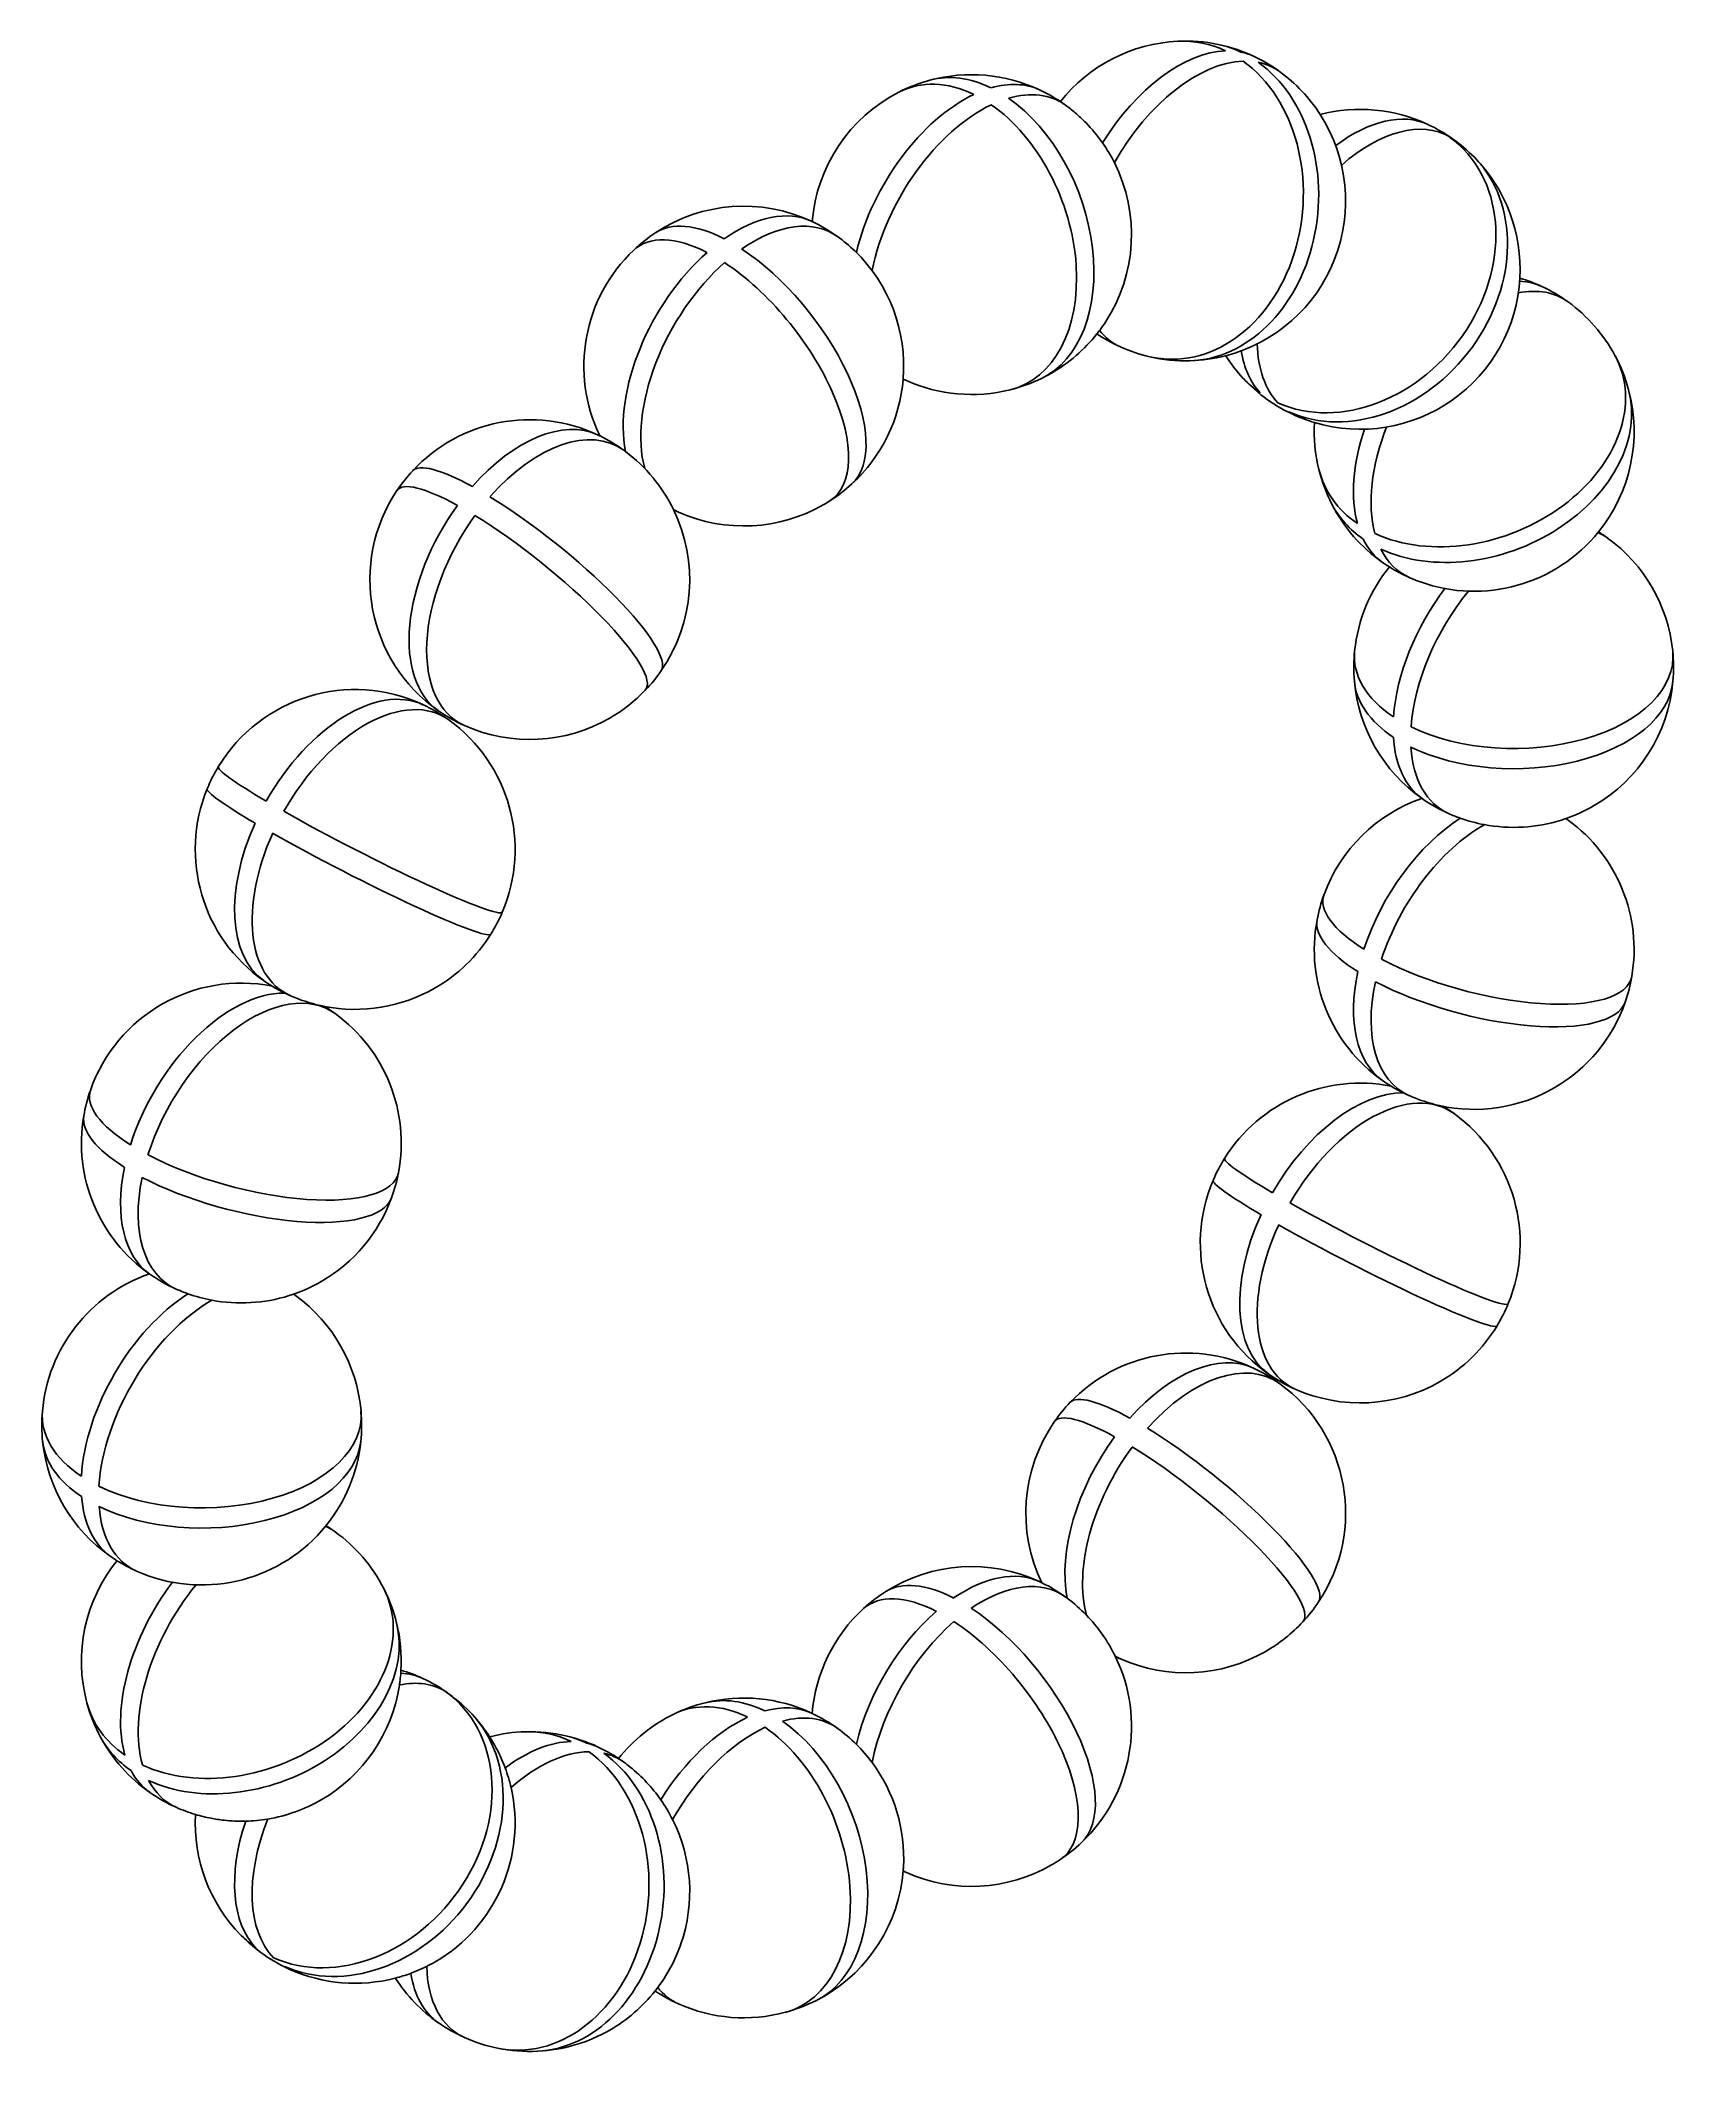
# Model space of a CAD drawing. Extents: x 0.06 to 1.13, y 4.79 to 6.11.
import ezdxf

# ---------------------------------------------------------------- set-up
doc = ezdxf.new("R2010")
doc.units = 0
doc.header["$LTSCALE"] = 0.5
doc.header["$MEASUREMENT"] = 0
doc.layers.add('VISIBLE', color=7, linetype='CONTINUOUS')

msp = doc.modelspace()

# ---------------------------------------------------------------- linework, layer by layer
at = {"layer": 'VISIBLE'}
for centre, start, end in [((0.8101, 6.0018), 92.806, 141.6748), ((0.8101, 6.0018), 78.34, 92.806), ((0.8101, 6.0018), 64.9319, 78.34), ((0.8101, 6.0018), 54.0522, 64.9319), ((0.6707, 5.9799), 105.0748, 117.028), ((0.6707, 5.9799), 64.9319, 105.0748), ((0.8101, 6.0018), 32.7362, 54.0522), ((0.6707, 5.9799), 117.028, 175.3501), ((0.6707, 5.9799), 56.2648, 64.9319), ((0.6707, 5.9799), 54.0522, 56.2648), ((0.6707, 5.9799), 49.613, 54.0522), ((0.6707, 5.9799), 44.4291, 49.613), ((0.6707, 5.9799), 35.0375, 44.4291), ((0.8101, 6.0018), 284.4973, 32.7362), ((0.9237, 5.9573), 64.9319, 104.4973), ((0.9237, 5.9573), 44.4525, 64.9319), ((0.6707, 5.9799), 26.7523, 35.0375), ((0.6707, 5.9799), 327.0242, 26.7523), ((0.9237, 5.9573), 356.8289, 44.4525), ((0.5224, 5.8943), 64.9319, 123.4315), ((0.5224, 5.8943), 64.6499, 64.9319), ((0.5224, 5.8943), 54.0522, 64.6499), ((0.5224, 5.8943), 123.4315, 133.4832), ((0.5224, 5.8943), 46.0711, 54.0522), ((0.5224, 5.8943), 133.4832, 205.9845), ((0.5224, 5.8943), 355.3501, 46.0711), ((0.9237, 5.9573), 253.3789, 356.8289), ((0.9979, 5.8518), 64.9319, 73.3789), ((0.9979, 5.8518), 54.0522, 64.9319), ((0.9979, 5.8518), 28.2997, 54.0522), ((0.6707, 5.9799), 323.4522, 327.0242), ((0.6707, 5.9799), 300, 321.5887), ((0.6707, 5.9799), 321.5887, 323.1761), ((0.8101, 6.0018), 236.2648, 245.9478), ((0.6707, 5.9799), 323.1761, 323.4522), ((0.8101, 6.0018), 245.9478, 256.9862), ((0.8101, 6.0018), 256.9862, 271.4521), ((0.8101, 6.0018), 271.4521, 284.4973), ((0.9237, 5.9573), 212.7362, 223.0202), ((0.9979, 5.8518), 15.0828, 28.2997), ((0.5224, 5.8943), 312.545, 355.3501), ((0.6707, 5.9799), 244.6499, 245.9478), ((0.6707, 5.9799), 245.9478, 283.958), ((0.6707, 5.9799), 283.958, 295.9112), ((0.6707, 5.9799), 295.9112, 300), ((0.9237, 5.9573), 223.0202, 245.9478), ((0.9979, 5.8518), 321.0027, 15.0828), ((0.3831, 5.7553), 64.9319, 137.0876), ((0.9237, 5.9573), 245.9478, 253.3789), ((0.9979, 5.8518), 176.8289, 193.8469), ((0.3831, 5.7553), 63.9103, 64.9319), ((0.3831, 5.7553), 54.0522, 63.9103), ((0.3831, 5.7553), 53.2415, 54.0522), ((0.3831, 5.7553), 25.9536, 53.2415), ((0.9979, 5.8518), 193.8469, 207.0638), ((0.3831, 5.7553), 146.1719, 235.0681), ((0.3831, 5.7553), 137.0876, 146.1719), ((0.5224, 5.8943), 302.4933, 312.545), ((0.3831, 5.7553), 325.3244, 25.9536), ((0.5224, 5.8943), 243.9103, 245.9478), ((0.5224, 5.8943), 245.9478, 300), ((0.5224, 5.8943), 300, 302.4933), ((0.9979, 5.8518), 207.0638, 235.0681), ((0.9979, 5.8518), 250.3775, 321.0027), ((1.0236, 5.6981), 54.0522, 58.0113), ((1.0236, 5.6981), 5.9478, 54.0522), ((1.0236, 5.6981), 140.8482, 174.0522), ((0.9979, 5.8518), 235.0681, 238.0113), ((0.9979, 5.8518), 238.0113, 245.9478), ((0.9979, 5.8518), 245.9478, 250.3775), ((1.0236, 5.6981), 174.0522, 184.9319), ((1.0236, 5.6981), 355.0681, 5.9478), ((0.3831, 5.7553), 316.2401, 325.3244), ((0.2694, 5.5796), 64.9319, 148.8561), ((0.3831, 5.7553), 300, 316.2401), ((1.0236, 5.6981), 184.9319, 235.0681), ((1.0236, 5.6981), 300, 355.0681), ((0.2694, 5.5796), 54.0522, 64.9319), ((0.3831, 5.7553), 235.0681, 245.9478), ((0.2694, 5.5796), 336.9271, 54.0522), ((0.3831, 5.7553), 245.9478, 300), ((0.2694, 5.5796), 148.8561, 157.7575), ((0.2694, 5.5796), 157.7575, 235.0681), ((0.9979, 5.5145), 109.112, 159.8961), ((1.0236, 5.6981), 235.0681, 245.9478), ((1.0236, 5.6981), 245.9478, 250.4802), ((1.0236, 5.6981), 289.1126, 300), ((1.0236, 5.6981), 250.4802, 259.3294), ((1.0236, 5.6981), 259.3294, 287.375), ((1.0236, 5.6981), 287.375, 289.1126), ((0.9979, 5.5145), 54.0522, 54.911), ((0.9979, 5.5145), 350.24, 54.0522), ((0.9979, 5.5145), 159.8961, 169.3572), ((0.2694, 5.5796), 328.0258, 336.9271), ((0.2694, 5.5796), 300, 328.0258), ((0.9979, 5.5145), 169.3572, 235.0681), ((0.1953, 5.3885), 78.806, 160.7789), ((0.2694, 5.5796), 235.0681, 238.782), ((0.2694, 5.5796), 238.782, 243.7565), ((0.2694, 5.5796), 243.7565, 245.9478), ((0.2694, 5.5796), 245.9478, 257.4973), ((0.2694, 5.5796), 258.806, 300), ((0.9979, 5.5145), 340.7789, 350.24), ((0.2694, 5.5796), 257.4973, 258.806), ((0.1953, 5.3885), 54.0522, 58.782), ((0.1953, 5.3885), 349.3572, 54.0522), ((0.9979, 5.5145), 300, 340.7789), ((0.1953, 5.3885), 160.7789, 170.24), ((0.9237, 5.3234), 78.806, 148.0258), ((0.9979, 5.5145), 235.0681, 238.782), ((0.9979, 5.5145), 238.782, 243.7565), ((0.9979, 5.5145), 243.7565, 245.9478), ((0.9979, 5.5145), 245.9478, 257.4973), ((0.9979, 5.5145), 257.4973, 300), ((0.1953, 5.3885), 170.24, 235.0681), ((0.9237, 5.3234), 54.0522, 58.782), ((0.9237, 5.3234), 337.7575, 54.0522), ((0.1953, 5.3885), 339.8961, 349.3572), ((0.9237, 5.3234), 148.0258, 156.9271), ((0.9237, 5.3234), 156.9271, 235.0681), ((0.1953, 5.3885), 300, 339.8961), ((0.1695, 5.2049), 109.112, 175.0681), ((0.1953, 5.3885), 235.0681, 245.9478), ((0.1953, 5.3885), 245.9478, 250.4802), ((0.1953, 5.3885), 250.4802, 259.3294), ((0.1953, 5.3885), 259.3294, 287.375), ((0.1953, 5.3885), 287.375, 289.0964), ((0.1953, 5.3885), 289.0964, 300), ((0.1695, 5.2049), 54.0522, 54.911), ((0.1695, 5.2049), 4.9319, 54.0522), ((0.9237, 5.3234), 328.8561, 337.7575), ((0.9237, 5.3234), 300, 328.8561), ((0.8101, 5.1477), 64.9319, 136.2401), ((0.8101, 5.1477), 54.0522, 64.9319), ((0.9237, 5.3234), 235.0681, 245.9478), ((0.8101, 5.1477), 326.1719, 54.0522), ((0.9237, 5.3234), 245.9478, 300), ((0.1695, 5.2049), 175.0681, 185.9478), ((0.1695, 5.2049), 354.0522, 4.9319), ((0.8101, 5.1477), 136.2401, 145.3244), ((0.8101, 5.1477), 145.3244, 205.9845), ((0.1695, 5.2049), 185.9478, 235.0681), ((0.1695, 5.2049), 321.0027, 354.0522), ((0.1695, 5.2049), 248.5187, 321.0027), ((0.1953, 5.0511), 54.0522, 58.0113), ((0.1953, 5.0511), 27.0638, 54.0522), ((0.1953, 5.0511), 140.8482, 195.0828), ((0.1695, 5.2049), 235.0681, 238.0113), ((0.1695, 5.2049), 238.0113, 245.9478), ((0.1695, 5.2049), 245.9478, 248.5187), ((0.6707, 5.0087), 64.9319, 122.4933), ((0.6707, 5.0087), 63.9103, 64.9319), ((0.1953, 5.0511), 13.8469, 27.0638), ((0.6707, 5.0087), 122.4933, 132.545), ((0.6707, 5.0087), 54.0522, 63.9103), ((0.6707, 5.0087), 53.2415, 54.0522), ((0.6707, 5.0087), 44.037, 53.2415), ((0.8101, 5.1477), 317.0876, 326.1719), ((0.6707, 5.0087), 132.545, 175.3501), ((0.6707, 5.0087), 27.6, 44.037), ((0.8101, 5.1477), 300, 317.0876), ((0.1953, 5.0511), 356.8289, 13.8469), ((0.6707, 5.0087), 313.4832, 26.0837), ((0.6707, 5.0087), 26.0837, 27.6), ((0.8101, 5.1477), 243.9103, 245.9478), ((0.8101, 5.1477), 245.9478, 300), ((0.1953, 5.0511), 351.4397, 353.1937), ((0.1953, 5.0511), 353.1937, 355.9205), ((0.1953, 5.0511), 355.9205, 356.8289), ((0.2694, 4.9456), 64.9319, 73.3789), ((0.2694, 4.9456), 43.0202, 64.9319), ((0.1953, 5.0511), 195.0828, 208.2997), ((0.1953, 5.0511), 300, 351.4397), ((0.5224, 4.9231), 103.958, 115.9112), ((0.5224, 4.9231), 64.9319, 103.958), ((0.2694, 4.9456), 32.7362, 43.0202), ((0.5224, 4.9231), 115.9112, 141.5887), ((0.5224, 4.9231), 64.6499, 64.9319), ((0.5224, 4.9231), 54.0522, 64.6499), ((0.1953, 5.0511), 208.2997, 235.0681), ((0.3831, 4.9012), 91.4521, 104.4973), ((0.2694, 4.9456), 31.9043, 32.7362), ((0.2694, 4.9456), 29.1627, 31.9043), ((0.3831, 4.9012), 76.9862, 91.4521), ((0.3831, 4.9012), 64.9319, 76.9862), ((0.5224, 4.9231), 45.3121, 54.0522), ((0.2694, 4.9456), 20.2946, 29.1627), ((0.3831, 4.9012), 56.2648, 64.9319), ((0.3831, 4.9012), 54.0522, 56.2648), ((0.3831, 4.9012), 51.109, 54.0522), ((0.5224, 4.9231), 36.6463, 45.3121), ((0.5224, 4.9231), 356.8591, 36.6463), ((0.2694, 4.9456), 12.9238, 20.2946), ((0.3831, 4.9012), 35.0375, 51.109), ((0.1953, 5.0511), 235.0681, 245.9478), ((0.1953, 5.0511), 279.4925, 300), ((0.2694, 4.9456), 300, 12.9238), ((0.3831, 4.9012), 26.7523, 35.0375), ((0.1953, 5.0511), 245.9478, 253.3789), ((0.2694, 4.9456), 176.8289, 224.4525), ((0.1953, 5.0511), 253.3789, 259.0997), ((0.1953, 5.0511), 259.0997, 263.7916), ((0.1953, 5.0511), 263.7916, 271.5395), ((0.1953, 5.0511), 271.5395, 279.4925), ((0.3831, 4.9012), 340.9114, 26.7523), ((0.6707, 5.0087), 303.4315, 313.4832), ((0.6707, 5.0087), 300, 303.4315), ((0.5224, 4.9231), 300, 355.3819), ((0.5224, 4.9231), 355.3819, 356.8591), ((0.6707, 5.0087), 244.6499, 245.9478), ((0.6707, 5.0087), 245.9478, 300), ((0.2694, 4.9456), 224.4525, 245.9478), ((0.3831, 4.9012), 333.5812, 340.9114), ((0.2694, 4.9456), 296.5589, 300), ((0.3831, 4.9012), 323.1761, 333.5812), ((0.2694, 4.9456), 245.9478, 284.4973), ((0.2694, 4.9456), 284.4973, 290.2848), ((0.3831, 4.9012), 212.7362, 235.0681), ((0.2694, 4.9456), 290.2848, 290.8025), ((0.2694, 4.9456), 290.8025, 295.6908), ((0.2694, 4.9456), 295.6908, 296.5589), ((0.3831, 4.9012), 300, 321.5887), ((0.3831, 4.9012), 321.5887, 323.1761), ((0.5224, 4.9231), 236.2648, 245.9478), ((0.5224, 4.9231), 245.9478, 285.0748), ((0.5224, 4.9231), 285.0748, 297.028), ((0.5224, 4.9231), 297.028, 300), ((0.3831, 4.9012), 235.0681, 245.9478), ((0.3831, 4.9012), 245.9478, 258.34), ((0.3831, 4.9012), 272.806, 300), ((0.3831, 4.9012), 258.34, 272.806)]:
    msp.add_arc(centre, 0.1041, start, end, dxfattribs=at)
for centre, major_axis, ratio, start_param, end_param in [((0.8047, 6.0023), (-0.0092, -0.1033), 0.788675, 2.86122, 3.250734), ((0.8047, 6.0023), (-0.0092, -0.1033), 0.788675, 2.86122, 3.250734), ((0.8163, 5.9982), (0.0519, 0.0898), 0.57735, 0.346814, 1.586141), ((0.8163, 5.9982), (0.0519, 0.0898), 0.57735, 0.346814, 1.586141), ((0.8047, 6.0023), (-0.0092, -0.1033), 0.788675, 6.174044, 8.988884), ((0.8047, 6.0023), (-0.0092, -0.1033), 0.788675, 6.174044, 8.988884), ((0.8163, 5.9982), (0.0519, 0.0898), 0.57735, 6.223107, 6.474478), ((0.8163, 5.9982), (0.0519, 0.0898), 0.57735, 6.223107, 6.474478), ((0.6646, 5.9776), (0.0363, -0.0972), 0.668835, 2.530591, 3.218061), ((0.6646, 5.9776), (0.0363, -0.0972), 0.668835, 2.530591, 3.218061), ((0.677, 5.9763), (0.0519, 0.0898), 0.57735, 0.69588, 2.10436), ((0.677, 5.9763), (0.0519, 0.0898), 0.57735, 0.69588, 2.10436), ((0.6646, 5.9776), (0.0363, -0.0972), 0.668835, 6.206717, 8.658255), ((0.6646, 5.9776), (0.0363, -0.0972), 0.668835, 6.206717, 8.658255), ((0.677, 5.9763), (0.0519, 0.0898), 0.57735, 6.223107, 6.823543), ((0.677, 5.9763), (0.0519, 0.0898), 0.57735, 6.223107, 6.823543), ((0.93, 5.9538), (0.0519, 0.0898), 0.57735, 6.280933, 7.322024), ((0.93, 5.9538), (0.0519, 0.0898), 0.57735, 6.280933, 7.322024), ((0.9197, 5.9605), (-0.0647, -0.081), 0.81339, 0.207653, 3.179216), ((0.9197, 5.9605), (-0.0647, -0.081), 0.81339, 0.207653, 3.179216), ((0.5287, 5.8907), (0.0519, 0.0898), 0.57735, 6.223107, 7.172609), ((0.5287, 5.8907), (0.0519, 0.0898), 0.57735, 6.223107, 7.172609), ((0.5163, 5.8895), (0.0638, -0.0817), 0.468323, 2.353421, 3.186615), ((0.5163, 5.8895), (0.0638, -0.0817), 0.468323, 2.353421, 3.186615), ((0.5287, 5.8907), (0.0519, 0.0898), 0.57735, 1.044946, 2.621814), ((0.5287, 5.8907), (0.0519, 0.0898), 0.57735, 1.044946, 2.621814), ((0.5163, 5.8895), (0.0638, -0.0817), 0.468323, 6.238163, 8.481085), ((0.5163, 5.8895), (0.0638, -0.0817), 0.468323, 6.238163, 8.481085), ((1.0041, 5.8483), (0.0519, 0.0898), 0.57735, 6.223107, 6.756095), ((1.0041, 5.8483), (0.0519, 0.0898), 0.57735, 6.223107, 6.756095), ((0.8163, 5.9982), (0.0519, 0.0898), 0.57735, 2.912656, 3.201671), ((0.8163, 5.9982), (0.0519, 0.0898), 0.57735, 2.912656, 3.201671), ((0.93, 5.9538), (0.0519, 0.0898), 0.57735, 2.388121, 2.969312), ((0.93, 5.9538), (0.0519, 0.0898), 0.57735, 2.388121, 2.969312), ((0.9958, 5.8574), (-0.0968, -0.0373), 0.739997, 0.623721, 3.235148), ((0.9958, 5.8574), (-0.0968, -0.0373), 0.739997, 0.623721, 3.235148), ((0.677, 5.9763), (0.0519, 0.0898), 0.57735, 3.162015, 3.201671), ((0.677, 5.9763), (0.0519, 0.0898), 0.57735, 3.162015, 3.201671), ((0.9197, 5.9605), (-0.0647, -0.081), 0.81339, 6.164176, 6.335317), ((0.9197, 5.9605), (-0.0647, -0.081), 0.81339, 6.164176, 6.335317), ((0.3893, 5.7517), (0.0519, 0.0898), 0.57735, 6.223107, 7.521675), ((0.3893, 5.7517), (0.0519, 0.0898), 0.57735, 6.223107, 7.521675), ((0.93, 5.9538), (0.0519, 0.0898), 0.57735, 3.124833, 3.201671), ((0.93, 5.9538), (0.0519, 0.0898), 0.57735, 3.124833, 3.201671), ((1.0041, 5.8483), (0.0519, 0.0898), 0.57735, 1.824586, 2.620246), ((1.0041, 5.8483), (0.0519, 0.0898), 0.57735, 1.824586, 2.620246), ((0.9958, 5.8574), (-0.0968, -0.0373), 0.739997, 6.18963, 6.751385), ((0.9958, 5.8574), (-0.0968, -0.0373), 0.739997, 6.18963, 6.751385), ((0.3777, 5.7486), (0.0808, -0.065), 0.211325, 2.273218, 3.159952), ((0.3777, 5.7486), (0.0808, -0.065), 0.211325, 2.273218, 3.159952), ((0.5287, 5.8907), (0.0519, 0.0898), 0.57735, 3.136777, 3.201671), ((0.5287, 5.8907), (0.0519, 0.0898), 0.57735, 3.136777, 3.201671), ((0.3893, 5.7517), (0.0519, 0.0898), 0.57735, 1.394011, 3.201671), ((0.3893, 5.7517), (0.0519, 0.0898), 0.57735, 1.394011, 3.201671), ((0.3777, 5.7486), (0.0808, -0.065), 0.211325, 6.264826, 8.400881), ((0.3777, 5.7486), (0.0808, -0.065), 0.211325, 6.264826, 8.400881), ((1.0041, 5.8483), (0.0519, 0.0898), 0.57735, 2.775767, 3.201671), ((1.0041, 5.8483), (0.0519, 0.0898), 0.57735, 2.775767, 3.201671), ((1.0299, 5.6945), (0.0519, 0.0898), 0.57735, 6.223107, 6.34434), ((1.0299, 5.6945), (0.0519, 0.0898), 0.57735, 6.223107, 6.34434), ((1.0299, 5.6945), (0.0519, 0.0898), 0.57735, 1.293853, 2.27118), ((1.0299, 5.6945), (0.0519, 0.0898), 0.57735, 1.293853, 2.27118), ((1.0236, 5.7052), (-0.1037, 0), 0.57735, 6.223107, 6.998076), ((1.0236, 5.7052), (-0.1037, 0), 0.57735, 6.223107, 6.998076), ((1.0236, 5.7052), (-0.1037, 0), 0.57735, 0.870413, 3.201671), ((1.0236, 5.7052), (-0.1037, 0), 0.57735, 0.870413, 3.201671), ((0.2757, 5.576), (0.0519, 0.0898), 0.57735, 6.223107, 7.870741), ((0.2757, 5.576), (0.0519, 0.0898), 0.57735, 6.223107, 7.870741), ((1.0299, 5.6945), (0.0519, 0.0898), 0.57735, 2.426702, 3.201671), ((1.0299, 5.6945), (0.0519, 0.0898), 0.57735, 2.426702, 3.201671), ((0.2728, 5.5861), (-0.0924, 0.0473), 0.071162, 6.278165, 7.166276), ((0.2728, 5.5861), (-0.0924, 0.0473), 0.071162, 6.278165, 7.166276), ((0.2728, 5.5861), (-0.0924, 0.0473), 0.071162, 1.038437, 3.146613), ((0.2728, 5.5861), (-0.0924, 0.0473), 0.071162, 1.038437, 3.146613), ((0.2757, 5.576), (0.0519, 0.0898), 0.57735, 1.743077, 3.201671), ((0.2757, 5.576), (0.0519, 0.0898), 0.57735, 1.743077, 3.201671), ((1.0041, 5.5109), (0.0519, 0.0898), 0.57735, 0.781943, 1.922114), ((1.0041, 5.5109), (0.0519, 0.0898), 0.57735, 0.781943, 1.922114), ((1.0041, 5.5109), (0.0519, 0.0898), 0.57735, 6.223107, 6.24939), ((1.0041, 5.5109), (0.0519, 0.0898), 0.57735, 6.223107, 6.24939), ((1, 5.5225), (-0.1002, 0.0267), 0.345066, 6.251962, 7.12092), ((1, 5.5225), (-0.1002, 0.0267), 0.345066, 6.251962, 7.12092), ((1, 5.5225), (-0.1002, 0.0267), 0.345066, 0.993256, 3.172816), ((1, 5.5225), (-0.1002, 0.0267), 0.345066, 0.993256, 3.172816), ((0.2015, 5.3849), (0.0519, 0.0898), 0.57735, 6.223107, 8.219807), ((0.2015, 5.3849), (0.0519, 0.0898), 0.57735, 6.223107, 8.219807), ((1.0041, 5.5109), (0.0519, 0.0898), 0.57735, 2.077636, 3.201671), ((1.0041, 5.5109), (0.0519, 0.0898), 0.57735, 2.077636, 3.201671), ((0.1971, 5.3951), (-0.1003, 0.0268), 0.345066, 6.257311, 7.120999), ((0.1971, 5.3951), (-0.1003, 0.0268), 0.345066, 6.257311, 7.120999), ((0.93, 5.3198), (0.0519, 0.0898), 0.57735, 6.223107, 7.856234), ((0.93, 5.3198), (0.0519, 0.0898), 0.57735, 6.223107, 7.856234), ((0.1971, 5.3951), (-0.1003, 0.0268), 0.345066, 0.993161, 3.167467), ((0.1971, 5.3951), (-0.1003, 0.0268), 0.345066, 0.993161, 3.167467), ((0.2015, 5.3849), (0.0519, 0.0898), 0.57735, 2.092143, 3.201671), ((0.2015, 5.3849), (0.0519, 0.0898), 0.57735, 2.092143, 3.201671), ((0.9277, 5.3312), (-0.0923, 0.0473), 0.071162, 6.277127, 7.166196), ((0.9277, 5.3312), (-0.0923, 0.0473), 0.071162, 6.277127, 7.166196), ((0.9277, 5.3312), (-0.0923, 0.0473), 0.071162, 1.038533, 3.147651), ((0.9277, 5.3312), (-0.0923, 0.0473), 0.071162, 1.038533, 3.147651), ((0.93, 5.3198), (0.0519, 0.0898), 0.57735, 1.72857, 3.201671), ((0.93, 5.3198), (0.0519, 0.0898), 0.57735, 1.72857, 3.201671), ((0.1758, 5.2013), (0.0519, 0.0898), 0.57735, 6.223107, 6.24939), ((0.1758, 5.2013), (0.0519, 0.0898), 0.57735, 6.223107, 6.24939), ((0.1758, 5.2013), (0.0519, 0.0898), 0.57735, 0.781943, 2.285687), ((0.1758, 5.2013), (0.0519, 0.0898), 0.57735, 0.781943, 2.285687), ((0.8163, 5.1441), (0.0519, 0.0898), 0.57735, 6.223107, 7.507168), ((0.8163, 5.1441), (0.0519, 0.0898), 0.57735, 6.223107, 7.507168), ((0.1695, 5.2109), (-0.1038, 0), 0.57735, 6.233406, 6.998156), ((0.1695, 5.2109), (-0.1038, 0), 0.57735, 6.233406, 6.998156), ((0.1695, 5.2109), (-0.1038, 0), 0.57735, 0.870317, 3.191372), ((0.1695, 5.2109), (-0.1038, 0), 0.57735, 0.870317, 3.191372), ((0.8056, 5.1422), (0.0809, -0.0651), 0.211325, 2.273138, 3.156808), ((0.8056, 5.1422), (0.0809, -0.0651), 0.211325, 2.273138, 3.156808), ((0.8163, 5.1441), (0.0519, 0.0898), 0.57735, 1.379504, 2.621814), ((0.8163, 5.1441), (0.0519, 0.0898), 0.57735, 1.379504, 2.621814), ((0.8056, 5.1422), (0.0809, -0.0651), 0.211325, 6.26797, 8.400977), ((0.8056, 5.1422), (0.0809, -0.0651), 0.211325, 6.26797, 8.400977), ((0.1758, 5.2013), (0.0519, 0.0898), 0.57735, 2.441209, 3.201671), ((0.1758, 5.2013), (0.0519, 0.0898), 0.57735, 2.441209, 3.201671), ((0.2015, 5.0476), (0.0519, 0.0898), 0.57735, 6.223107, 6.34434), ((0.2015, 5.0476), (0.0519, 0.0898), 0.57735, 6.223107, 6.34434), ((0.677, 5.0051), (0.0519, 0.0898), 0.57735, 6.223107, 7.158102), ((0.677, 5.0051), (0.0519, 0.0898), 0.57735, 6.223107, 7.158102), ((0.2015, 5.0476), (0.0519, 0.0898), 0.57735, 1.293853, 2.634753), ((0.2015, 5.0476), (0.0519, 0.0898), 0.57735, 1.293853, 2.634753), ((0.1935, 5.0557), (-0.0969, -0.0373), 0.739997, 0.623625, 3.21909), ((0.1935, 5.0557), (-0.0969, -0.0373), 0.739997, 0.623625, 3.21909), ((0.6657, 5.0047), (0.0639, -0.0818), 0.468323, 2.353342, 3.1789), ((0.6657, 5.0047), (0.0639, -0.0818), 0.468323, 2.353342, 3.1789), ((0.677, 5.0051), (0.0519, 0.0898), 0.57735, 1.030438, 2.10436), ((0.677, 5.0051), (0.0519, 0.0898), 0.57735, 1.030438, 2.10436), ((0.6657, 5.0047), (0.0639, -0.0818), 0.468323, 6.245878, 8.481181), ((0.6657, 5.0047), (0.0639, -0.0818), 0.468323, 6.245878, 8.481181), ((0.8163, 5.1441), (0.0519, 0.0898), 0.57735, 3.136777, 3.201671), ((0.8163, 5.1441), (0.0519, 0.0898), 0.57735, 3.136777, 3.201671), ((0.2757, 4.9421), (0.0519, 0.0898), 0.57735, 6.266426, 6.756095), ((0.2757, 4.9421), (0.0519, 0.0898), 0.57735, 6.266426, 6.756095), ((0.1935, 5.0557), (-0.0969, -0.0373), 0.739997, 6.205688, 6.751464), ((0.1935, 5.0557), (-0.0969, -0.0373), 0.739997, 6.205688, 6.751464), ((0.2661, 4.9483), (-0.0648, -0.0811), 0.81339, 0.207557, 3.179312), ((0.2661, 4.9483), (-0.0648, -0.0811), 0.81339, 0.207557, 3.179312), ((0.5173, 4.9212), (0.0364, -0.0973), 0.668835, 2.530512, 3.204945), ((0.5173, 4.9212), (0.0364, -0.0973), 0.668835, 2.530512, 3.204945), ((0.5287, 4.9195), (0.0519, 0.0898), 0.57735, 6.223107, 6.809036), ((0.5287, 4.9195), (0.0519, 0.0898), 0.57735, 6.223107, 6.809036), ((0.3786, 4.9016), (-0.0092, -0.1034), 0.788675, 2.861141, 3.231985), ((0.3786, 4.9016), (-0.0092, -0.1034), 0.788675, 2.861141, 3.231985), ((0.5287, 4.9195), (0.0519, 0.0898), 0.57735, 0.681372, 1.586141), ((0.5287, 4.9195), (0.0519, 0.0898), 0.57735, 0.681372, 1.586141), ((0.5173, 4.9212), (0.0364, -0.0973), 0.668835, 6.219833, 8.65835), ((0.5173, 4.9212), (0.0364, -0.0973), 0.668835, 6.219833, 8.65835), ((0.3786, 4.9016), (-0.0092, -0.1034), 0.788675, 6.192792, 8.98898), ((0.3786, 4.9016), (-0.0092, -0.1034), 0.788675, 6.192792, 8.98898), ((0.3893, 4.8976), (0.0519, 0.0898), 0.57735, 0.332306, 1.038839), ((0.3893, 4.8976), (0.0519, 0.0898), 0.57735, 0.332306, 1.038839), ((0.3893, 4.8976), (0.0519, 0.0898), 0.57735, 6.223107, 6.45997), ((0.3893, 4.8976), (0.0519, 0.0898), 0.57735, 6.223107, 6.45997), ((0.2015, 5.0476), (0.0519, 0.0898), 0.57735, 2.790275, 3.201671), ((0.2015, 5.0476), (0.0519, 0.0898), 0.57735, 2.790275, 3.201671), ((0.2757, 4.9421), (0.0519, 0.0898), 0.57735, 1.824586, 2.983819), ((0.2757, 4.9421), (0.0519, 0.0898), 0.57735, 1.824586, 2.983819), ((0.677, 5.0051), (0.0519, 0.0898), 0.57735, 3.162015, 3.201671), ((0.677, 5.0051), (0.0519, 0.0898), 0.57735, 3.162015, 3.201671), ((0.2661, 4.9483), (-0.0648, -0.0811), 0.81339, 6.184631, 6.335396), ((0.2661, 4.9483), (-0.0648, -0.0811), 0.81339, 6.184631, 6.335396), ((0.2757, 4.9421), (0.0519, 0.0898), 0.57735, 3.139341, 3.201671), ((0.2757, 4.9421), (0.0519, 0.0898), 0.57735, 3.139341, 3.201671), ((0.3893, 4.8976), (0.0519, 0.0898), 0.57735, 2.388121, 3.201671), ((0.3893, 4.8976), (0.0519, 0.0898), 0.57735, 2.388121, 3.201671), ((0.5287, 4.9195), (0.0519, 0.0898), 0.57735, 2.912656, 3.201671), ((0.5287, 4.9195), (0.0519, 0.0898), 0.57735, 2.912656, 3.201671)]:
    msp.add_ellipse(centre, major_axis=major_axis, ratio=ratio, start_param=start_param, end_param=end_param, dxfattribs=at)
at = {"layer": 'VISIBLE', "extrusion": (0, 0, -1)}
for centre, major_axis, ratio, start_param, end_param in [((0.8146, 6.0014), (0.0092, 0.1034), 0.788675, 0.090393, 0.280452), ((0.8146, 6.0014), (0.0092, 0.1034), 0.788675, 0.090393, 0.280452), ((0.8049, 6.0048), (-0.0519, -0.0899), 0.57735, 1.625947, 2.794874), ((0.8049, 6.0048), (-0.0519, -0.0899), 0.57735, 1.625947, 2.794874), ((0.8146, 6.0014), (0.0092, 0.1034), 0.788675, 0.435798, 3.0512), ((0.8146, 6.0014), (0.0092, 0.1034), 0.788675, 0.435798, 3.0512), ((0.8049, 6.0048), (-0.0519, -0.0899), 0.57735, 2.950221, 3.091813), ((0.8049, 6.0048), (-0.0519, -0.0899), 0.57735, 2.950221, 3.091813), ((0.6758, 5.9818), (-0.0364, 0.0973), 0.668835, 0.063353, 0.611081), ((0.6758, 5.9818), (-0.0364, 0.0973), 0.668835, 0.063353, 0.611081), ((0.6656, 5.9829), (-0.0519, -0.0899), 0.57735, 2.601155, 3.091813), ((0.6656, 5.9829), (-0.0519, -0.0899), 0.57735, 2.601155, 3.091813), ((0.6656, 5.9829), (-0.0519, -0.0899), 0.57735, 1.094303, 2.445808), ((0.6656, 5.9829), (-0.0519, -0.0899), 0.57735, 1.094303, 2.445808), ((0.6758, 5.9818), (-0.0364, 0.0973), 0.668835, 0.766428, 3.07824), ((0.6758, 5.9818), (-0.0364, 0.0973), 0.668835, 0.766428, 3.07824), ((0.9186, 5.9603), (-0.0519, -0.0899), 0.57735, 2.208291, 3.091813), ((0.9186, 5.9603), (-0.0519, -0.0899), 0.57735, 2.208291, 3.091813), ((0.9271, 5.9547), (0.0648, 0.0811), 0.81339, 0.098554, 2.934035), ((0.9271, 5.9547), (0.0648, 0.0811), 0.81339, 0.098554, 2.934035), ((0.5275, 5.8983), (-0.0639, 0.0818), 0.468323, 0.037308, 0.788251), ((0.5275, 5.8983), (-0.0639, 0.0818), 0.468323, 0.037308, 0.788251), ((0.5173, 5.8973), (-0.0519, -0.0899), 0.57735, 2.252089, 3.091813), ((0.5173, 5.8973), (-0.0519, -0.0899), 0.57735, 2.252089, 3.091813), ((0.5173, 5.8973), (-0.0519, -0.0899), 0.57735, 0.582181, 2.096743), ((0.5173, 5.8973), (-0.0519, -0.0899), 0.57735, 0.582181, 2.096743), ((0.5275, 5.8983), (-0.0639, 0.0818), 0.468323, 0.943597, 3.104285), ((0.5275, 5.8983), (-0.0639, 0.0818), 0.468323, 0.943597, 3.104285), ((0.9927, 5.8548), (-0.0519, -0.0899), 0.57735, 2.850142, 3.091813), ((0.9927, 5.8548), (-0.0519, -0.0899), 0.57735, 2.850142, 3.091813), ((0.9186, 5.9603), (-0.0519, -0.0899), 0.57735, 0.172185, 0.615283), ((0.9186, 5.9603), (-0.0519, -0.0899), 0.57735, 0.172185, 0.615283), ((0.9997, 5.8473), (0.0969, 0.0373), 0.739997, 0.077497, 2.517967), ((0.9997, 5.8473), (0.0969, 0.0373), 0.739997, 0.077497, 2.517967), ((0.3779, 5.7583), (-0.0519, -0.0899), 0.57735, 1.903024, 3.091813), ((0.3779, 5.7583), (-0.0519, -0.0899), 0.57735, 1.903024, 3.091813), ((0.9927, 5.8548), (-0.0519, -0.0899), 0.57735, 0.521251, 1.232835), ((0.9927, 5.8548), (-0.0519, -0.0899), 0.57735, 0.521251, 1.232835), ((0.3875, 5.7608), (-0.0809, 0.0651), 0.211325, 0.015215, 0.868454), ((0.3875, 5.7608), (-0.0809, 0.0651), 0.211325, 0.015215, 0.868454), ((0.3779, 5.7583), (-0.0519, -0.0899), 0.57735, 0.049779, 1.747677), ((0.3779, 5.7583), (-0.0519, -0.0899), 0.57735, 0.049779, 1.747677), ((0.3875, 5.7608), (-0.0809, 0.0651), 0.211325, 1.023801, 3.126378), ((0.3875, 5.7608), (-0.0809, 0.0651), 0.211325, 1.023801, 3.126378), ((0.9997, 5.8473), (0.0969, 0.0373), 0.739997, 2.673314, 3.064095), ((0.9997, 5.8473), (0.0969, 0.0373), 0.739997, 2.673314, 3.064095), ((0.9927, 5.8548), (-0.0519, -0.0899), 0.57735, 0.049779, 0.365904), ((0.9927, 5.8548), (-0.0519, -0.0899), 0.57735, 0.049779, 0.365904), ((1.0185, 5.701), (-0.0519, -0.0899), 0.57735, 0.870317, 1.785842), ((1.0185, 5.701), (-0.0519, -0.0899), 0.57735, 0.870317, 1.785842), ((0.2643, 5.5826), (-0.0519, -0.0899), 0.57735, 1.553958, 3.091813), ((0.2643, 5.5826), (-0.0519, -0.0899), 0.57735, 1.553958, 3.091813), ((1.0236, 5.6921), (0.1038, 0), 0.57735, 2.426622, 3.091813), ((1.0236, 5.6921), (0.1038, 0), 0.57735, 2.426622, 3.091813), ((1.0236, 5.6921), (0.1038, 0), 0.57735, 0.049779, 2.271276), ((1.0236, 5.6921), (0.1038, 0), 0.57735, 0.049779, 2.271276), ((1.0185, 5.701), (-0.0519, -0.0899), 0.57735, 0.049779, 0.71497), ((1.0185, 5.701), (-0.0519, -0.0899), 0.57735, 0.049779, 0.71497), ((0.2654, 5.5718), (0.0923, -0.0473), 0.071162, 2.258581, 3.135535), ((0.2654, 5.5718), (0.0923, -0.0473), 0.071162, 2.258581, 3.135535), ((0.2643, 5.5826), (-0.0519, -0.0899), 0.57735, 0.049779, 1.398611), ((0.2643, 5.5826), (-0.0519, -0.0899), 0.57735, 0.049779, 1.398611), ((0.2654, 5.5718), (0.0923, -0.0473), 0.071162, 0.006058, 2.10306), ((0.2654, 5.5718), (0.0923, -0.0473), 0.071162, 0.006058, 2.10306), ((0.9927, 5.5175), (-0.0519, -0.0899), 0.57735, 1.219383, 2.303613), ((0.9927, 5.5175), (-0.0519, -0.0899), 0.57735, 1.219383, 2.303613), ((0.9961, 5.5079), (0.1003, -0.0268), 0.345066, 2.303779, 3.115719), ((0.9961, 5.5079), (0.1003, -0.0268), 0.345066, 2.303779, 3.115719), ((0.9927, 5.5175), (-0.0519, -0.0899), 0.57735, 0.049779, 1.064036), ((0.9927, 5.5175), (-0.0519, -0.0899), 0.57735, 0.049779, 1.064036), ((0.1901, 5.3914), (-0.0519, -0.0899), 0.57735, 1.204892, 2.826875), ((0.1901, 5.3914), (-0.0519, -0.0899), 0.57735, 1.204892, 2.826875), ((0.9961, 5.5079), (0.1003, -0.0268), 0.345066, 0.025874, 2.148432), ((0.9961, 5.5079), (0.1003, -0.0268), 0.345066, 0.025874, 2.148432), ((0.9186, 5.3264), (-0.0519, -0.0899), 0.57735, 1.568449, 2.826875), ((0.9186, 5.3264), (-0.0519, -0.0899), 0.57735, 1.568449, 2.826875), ((0.1932, 5.3805), (0.1002, -0.0267), 0.345066, 2.303858, 3.11037), ((0.1932, 5.3805), (0.1002, -0.0267), 0.345066, 2.303858, 3.11037), ((0.1901, 5.3914), (-0.0519, -0.0899), 0.57735, 0.049779, 1.049545), ((0.1901, 5.3914), (-0.0519, -0.0899), 0.57735, 0.049779, 1.049545), ((0.1932, 5.3805), (0.1002, -0.0267), 0.345066, 0.031223, 2.148336), ((0.1932, 5.3805), (0.1002, -0.0267), 0.345066, 0.031223, 2.148336), ((0.9204, 5.3169), (0.0924, -0.0473), 0.071162, 2.258502, 3.136572), ((0.9204, 5.3169), (0.0924, -0.0473), 0.071162, 2.258502, 3.136572), ((0.9186, 5.3264), (-0.0519, -0.0899), 0.57735, 0.049779, 1.413102), ((0.9186, 5.3264), (-0.0519, -0.0899), 0.57735, 0.049779, 1.413102), ((0.9204, 5.3169), (0.0924, -0.0473), 0.071162, 0.00502, 2.103155), ((0.9204, 5.3169), (0.0924, -0.0473), 0.071162, 0.00502, 2.103155), ((0.1644, 5.2079), (-0.0519, -0.0899), 0.57735, 0.855826, 2.303613), ((0.1644, 5.2079), (-0.0519, -0.0899), 0.57735, 0.855826, 2.303613), ((0.8049, 5.1507), (-0.0519, -0.0899), 0.57735, 1.917515, 3.091813), ((0.8049, 5.1507), (-0.0519, -0.0899), 0.57735, 1.917515, 3.091813), ((0.8155, 5.1544), (-0.0808, 0.065), 0.211325, 0.01836, 0.868375), ((0.8155, 5.1544), (-0.0808, 0.065), 0.211325, 0.01836, 0.868375), ((0.8049, 5.1507), (-0.0519, -0.0899), 0.57735, 0.582181, 1.762168), ((0.8049, 5.1507), (-0.0519, -0.0899), 0.57735, 0.582181, 1.762168), ((0.8155, 5.1544), (-0.0808, 0.065), 0.211325, 1.023897, 3.123233), ((0.8155, 5.1544), (-0.0808, 0.065), 0.211325, 1.023897, 3.123233), ((0.1695, 5.1977), (0.1037, 0), 0.57735, 2.426702, 3.081515), ((0.1695, 5.1977), (0.1037, 0), 0.57735, 2.426702, 3.081515), ((0.1695, 5.1977), (0.1037, 0), 0.57735, 0.060078, 2.27118), ((0.1695, 5.1977), (0.1037, 0), 0.57735, 0.060078, 2.27118), ((0.1644, 5.2079), (-0.0519, -0.0899), 0.57735, 0.049779, 0.700479), ((0.1644, 5.2079), (-0.0519, -0.0899), 0.57735, 0.049779, 0.700479), ((0.6769, 5.0135), (-0.0638, 0.0817), 0.468323, 0.045022, 0.788171), ((0.6769, 5.0135), (-0.0638, 0.0817), 0.468323, 0.045022, 0.788171), ((0.6656, 5.0117), (-0.0519, -0.0899), 0.57735, 2.266581, 3.091813), ((0.6656, 5.0117), (-0.0519, -0.0899), 0.57735, 2.266581, 3.091813), ((0.1901, 5.0541), (-0.0519, -0.0899), 0.57735, 0.50676, 1.785842), ((0.1901, 5.0541), (-0.0519, -0.0899), 0.57735, 0.50676, 1.785842), ((0.6656, 5.0117), (-0.0519, -0.0899), 0.57735, 1.094303, 2.111234), ((0.6656, 5.0117), (-0.0519, -0.0899), 0.57735, 1.094303, 2.111234), ((0.6769, 5.0135), (-0.0638, 0.0817), 0.468323, 0.943693, 3.09657), ((0.6769, 5.0135), (-0.0638, 0.0817), 0.468323, 0.943693, 3.09657), ((0.1974, 5.0456), (0.0968, 0.0373), 0.739997, 0.093556, 2.517872), ((0.1974, 5.0456), (0.0968, 0.0373), 0.739997, 0.093556, 2.517872), ((0.2643, 4.9486), (-0.0519, -0.0899), 0.57735, 2.850142, 3.091813), ((0.2643, 4.9486), (-0.0519, -0.0899), 0.57735, 2.850142, 3.091813), ((0.5286, 4.9253), (-0.0363, 0.0972), 0.668835, 0.076469, 0.611002), ((0.5286, 4.9253), (-0.0363, 0.0972), 0.668835, 0.076469, 0.611002), ((0.2734, 4.9425), (0.0647, 0.081), 0.81339, 0.119009, 2.93394), ((0.2734, 4.9425), (0.0647, 0.081), 0.81339, 0.119009, 2.93394), ((0.5173, 4.926), (-0.0519, -0.0899), 0.57735, 1.625947, 2.4603), ((0.5173, 4.926), (-0.0519, -0.0899), 0.57735, 1.625947, 2.4603), ((0.5173, 4.926), (-0.0519, -0.0899), 0.57735, 2.615646, 3.091813), ((0.5173, 4.926), (-0.0519, -0.0899), 0.57735, 2.615646, 3.091813), ((0.5286, 4.9253), (-0.0363, 0.0972), 0.668835, 0.766523, 3.065124), ((0.5286, 4.9253), (-0.0363, 0.0972), 0.668835, 0.766523, 3.065124), ((0.1974, 5.0456), (0.0968, 0.0373), 0.739997, 2.673393, 3.048037), ((0.1974, 5.0456), (0.0968, 0.0373), 0.739997, 2.673393, 3.048037), ((0.3779, 4.9041), (-0.0519, -0.0899), 0.57735, 2.208291, 2.809365), ((0.3779, 4.9041), (-0.0519, -0.0899), 0.57735, 2.208291, 2.809365), ((0.3885, 4.9007), (0.0092, 0.1033), 0.788675, 0.109141, 0.280372), ((0.3885, 4.9007), (0.0092, 0.1033), 0.788675, 0.109141, 0.280372), ((0.3779, 4.9041), (-0.0519, -0.0899), 0.57735, 2.964712, 3.091813), ((0.3779, 4.9041), (-0.0519, -0.0899), 0.57735, 2.964712, 3.091813), ((0.3885, 4.9007), (0.0092, 0.1033), 0.788675, 0.435894, 3.032451), ((0.3885, 4.9007), (0.0092, 0.1033), 0.788675, 0.435894, 3.032451), ((0.1901, 5.0541), (-0.0519, -0.0899), 0.57735, 0.049779, 0.351413), ((0.1901, 5.0541), (-0.0519, -0.0899), 0.57735, 0.049779, 0.351413), ((0.2643, 4.9486), (-0.0519, -0.0899), 0.57735, 0.157694, 1.232835), ((0.2643, 4.9486), (-0.0519, -0.0899), 0.57735, 0.157694, 1.232835), ((0.3779, 4.9041), (-0.0519, -0.0899), 0.57735, 0.049779, 0.615283), ((0.3779, 4.9041), (-0.0519, -0.0899), 0.57735, 0.049779, 0.615283)]:
    msp.add_ellipse(centre, major_axis=major_axis, ratio=ratio, start_param=start_param, end_param=end_param, dxfattribs=at)

doc.saveas('drawing.dxf')
